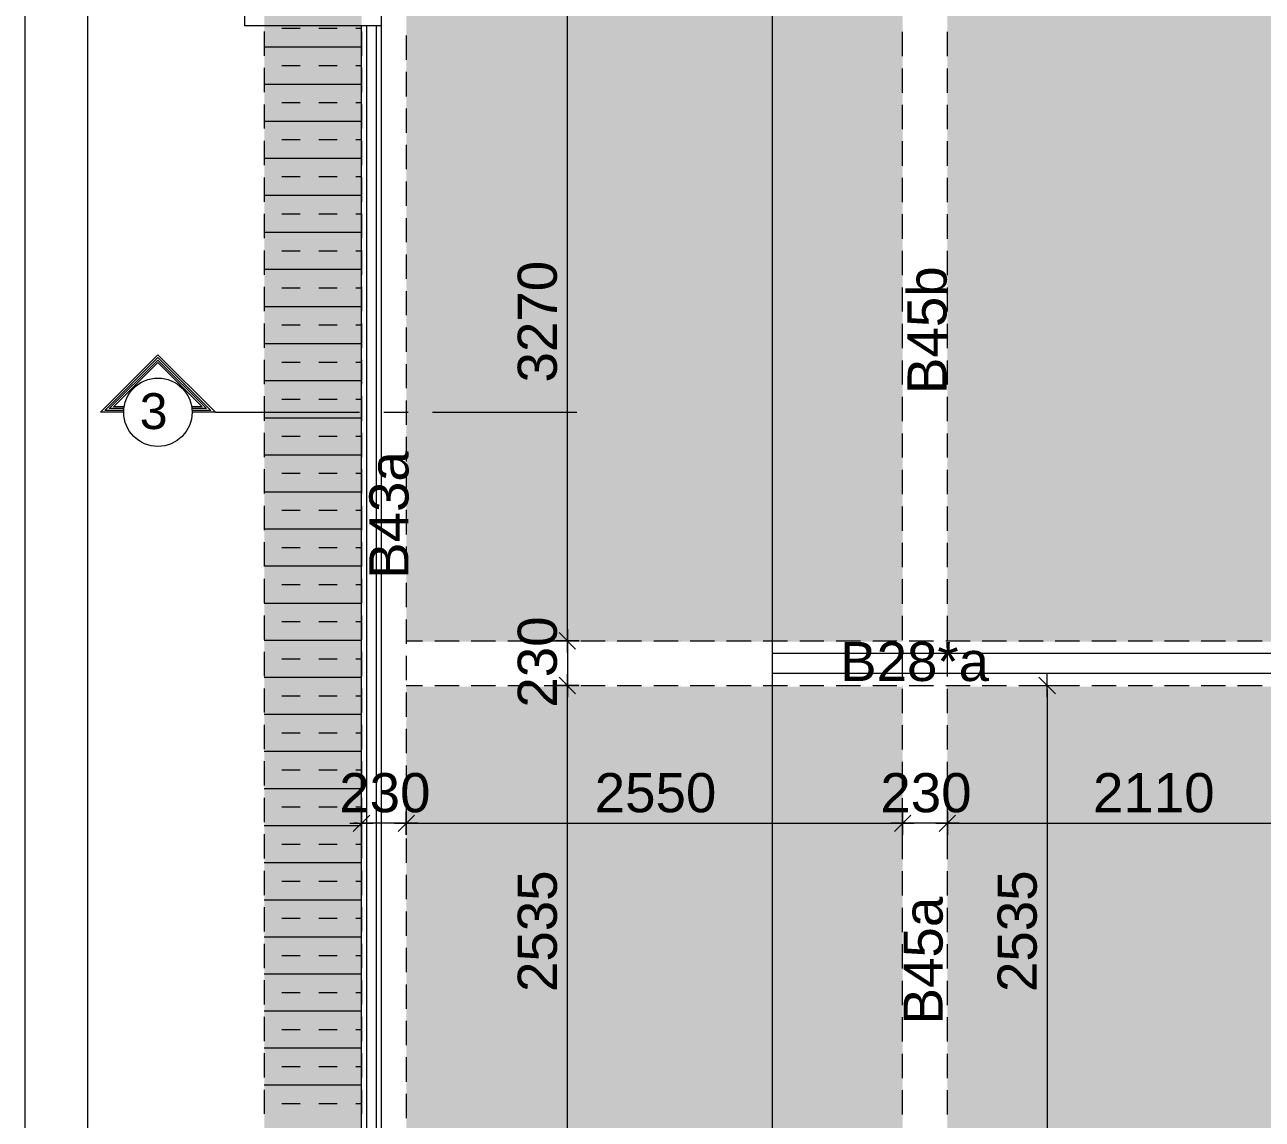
# Model space of a CAD drawing. Header units: millimetres. Extents: x -1303 to 98744, y -1303 to 90097.
# Drawn here: x 5964 to 12321, y 37999 to 43623 of the extents above; entities that cross this region are included whole.
import ezdxf

# ---------------------------------------------------------------- set-up
doc = ezdxf.new("R2010")
doc.units = ezdxf.units.MM
doc.layers.add('PDF_Geometry', color=7, linetype='Continuous')
doc.layers.add('PDF_Text', color=7, linetype='Continuous')
doc.layers.add('PDF_Solid Fills', color=192, linetype='Continuous', true_color=0xc2c0c0c0)
doc.styles.add('PDF ArialMT', font='arial.ttf')
doc.styles.get("Standard").update_dxf_attribs({"font": 'arial.ttf'})

msp = doc.modelspace()

# ---------------------------------------------------------------- hatches: boundary and pattern name
at = {"layer": 'PDF_Solid Fills', "true_color": 0x00007f}
h = msp.add_hatch(color=254, dxfattribs=at)
h.paths.add_polyline_path([(74624.31541, 16167.67383), (74624.31541, 15567.81796), (9799.46285, 14130.21454), (9804.28731, 14730.15409)], flags=0)
h.paths.add_polyline_path([(7404.275, 37242.73593), (8004.29925, 37242.73593), (8004.29925, 16872.72168), (7404.275, 16872.72168)], flags=0)
h.paths.add_polyline_path([(8004.29925, 16872.72168), (7983.4807, 16679.51365), (7983.31127, 16481.90264), (8004.55339, 16283.02302), (8047.46016, 16086.42856), (8111.52536, 15895.75776), (8195.3089, 15714.14292), (8297.03284, 15544.62953), (8413.99157, 15389.5038), (8546.60657, 15247.57974), (8696.06174, 15118.18072), (8860.41285, 15004.26957), (9037.28897, 14908.29987), (9223.47415, 14832.13321), (9415.6677, 14776.86981), (9610.40055, 14743.01796), (9804.28731, 14730.15409), (9799.46285, 14130.21454), (9584.16557, 14140.28601), (9363.53556, 14170.83718), (9140.28256, 14223.64598), (8917.70726, 14299.55851), (8699.36241, 14399.25246), (8488.88858, 14522.21955), (8289.92424, 14667.61267), (8106.02423, 14833.65595), (7940.23508, 15017.64068), (7795.09507, 15216.68973), (7672.21268, 15427.33299), (7572.77287, 15645.76255), (7497.02977, 15868.42256), (7444.47407, 16091.67659), (7414.09232, 16312.38925), (7404.275, 16527.68859), (7404.275, 16872.72168), (8004.29925, 16872.72168)], flags=0)
h.paths.add_polyline_path([(7194.30944, 37692.71099), (7194.30944, 80672.7138), (7694.3009, 80672.7138), (7694.3009, 37692.71099)], flags=0)

# ---------------------------------------------------------------- linework, layer by layer
at = {"layer": 'PDF_Geometry', "color": 222, "lineweight": 0, "true_color": 0xb8008a}
msp.add_lwpolyline([(6286.06422, 80652.65558), (6286.06422, 37712.43036), (6286.06422, 37731.89351)], dxfattribs=at)
at = {"layer": 'PDF_Geometry', "color": 9, "lineweight": 0, "true_color": 0xc0c0c0}
for points in [[(7094.27715, 80572.25744), (5963.62504, 80572.25744), (5963.62504, 19067.67657)], [(16609.18593, 75662.04487), (16609.18593, 80572.25744), (7794.16426, 80572.25744), (7794.16426, 37392.52789), (7794.16426, 36622.39829), (8004.04512, 36622.39829), (7981.19553, 36706.18492)], [(9804.11789, 52332.19829), (9804.11789, 37692.12007), (7794.16426, 37692.12007)], [(8004.04512, 36492.06949), (7693.4548, 36492.06949), (7693.4548, 37392.52789), (7693.4548, 37692.12007), (7693.4548, 43617.0369)], [(7718.84369, 43617.0369), (7718.84369, 37692.12007)], [(7768.77537, 43617.0369), (7768.77537, 37692.12007)]]:
    msp.add_lwpolyline(points, dxfattribs=at)
for points in [[(7094.27715, 44067.26816), (7794.16426, 44067.26816), (7794.16426, 43617.0369), (7094.27715, 43617.0369), (7094.27715, 43817.61076), (7144.20833, 43817.61076), (7144.20833, 43867.54141), (7094.27715, 43867.54141)], [(21334.05838, 40392.64814), (21334.05838, 41992.14808), (21234.195, 41992.14808), (21234.195, 40392.64814), (9804.11789, 40392.64814), (9804.11789, 40291.93971), (21234.195, 40291.93971), (21234.195, 37667.57417), (21334.05838, 37667.57417), (21334.05838, 39192.60169), (21619.2598, 39192.60169), (21619.2598, 39292.463), (21334.05838, 39292.463), (21334.05838, 40291.93971), (21619.2598, 40291.93971), (21619.2598, 40392.64814)]]:
    msp.add_lwpolyline(points, close=True, dxfattribs=at)
at = {"layer": 'PDF_Geometry', "color": 122, "lineweight": 0, "true_color": 0x00b88a}
for points in [[(8751.32513, 40497.59218), (8751.32513, 40477.27777), (8751.32513, 43707.59225), (8751.32513, 43687.28197)], [(8751.32513, 40456.96748), (8751.32513, 40227.62037)], [(11258.90137, 40184.46256), (11174.27175, 40269.93518)], [(11216.58656, 40167.53663), (11216.58656, 40287.70822)], [(8751.32513, 37712.43036), (8751.32513, 40207.31008), (8751.32513, 40186.9998)], [(11156.49869, 40227.62037), (11276.67338, 40227.62037)], [(11216.58656, 40207.31008), (11216.58656, 37712.43036), (11216.58656, 37731.89351)], [(7651.13999, 39477.80518), (7736.61571, 39562.43481)], [(7693.4548, 39580.20373), (7693.4548, 39460.03214)], [(7634.21407, 39520.11999), (7753.54164, 39520.11999)], [(7673.98957, 39520.11999), (7653.67929, 39520.11999)], [(7923.64697, 39520.11999), (7693.4548, 39520.11999)], [(7964.26961, 39520.11999), (7943.95829, 39520.11999), (10454.0728, 39520.11999), (10433.76252, 39520.11999)], [(10703.73019, 39520.11999), (10473.53803, 39520.11999)], [(10743.50674, 39520.11999), (10724.04152, 39520.11999), (12794.08196, 39520.11999), (12773.77168, 39520.11999)]]:
    msp.add_lwpolyline(points, dxfattribs=at)
at = {"layer": 'PDF_Geometry', "lineweight": 0}
for points in [[(7194.14001, 43588.26365), (7194.14001, 43463.86058)], [(7283.84721, 43604.34246), (7378.63301, 43604.34246)], [(7474.26387, 43604.34246), (7569.04967, 43604.34246)], [(7664.68053, 43604.34246), (7693.4548, 43604.34246)], [(7194.14001, 43508.71263), (7693.4548, 43508.71263)], [(7194.14001, 43401.23135), (7194.14001, 43275.98116)], [(7283.84721, 43413.9258), (7378.63301, 43413.9258)], [(7474.26387, 43413.9258), (7569.04967, 43413.9258)], [(7664.68053, 43413.9258), (7693.4548, 43413.9258)], [(7194.14001, 43318.29597), (7693.4548, 43318.29597)], [(7194.14001, 43213.35606), (7194.14001, 43088.94885)], [(7283.84721, 43223.50914), (7378.63301, 43223.50914)], [(7474.26387, 43223.50914), (7569.04967, 43223.50914)], [(7664.68053, 43223.50914), (7693.4548, 43223.50914)], [(7194.14001, 43127.87931), (7693.4548, 43127.87931)], [(7194.14001, 43026.32376), (7194.14001, 42901.07356)], [(7283.84721, 43033.09248), (7378.63301, 43033.09248)], [(7474.26387, 43033.09248), (7569.04967, 43033.09248)], [(7664.68053, 43033.09248), (7693.4548, 43033.09248)], [(7194.14001, 42937.46265), (7693.4548, 42937.46265)], [(7194.14001, 42838.44434), (7194.14001, 42713.19414)], [(7283.84721, 42842.67582), (7378.63301, 42842.67582)], [(7474.26387, 42842.67582), (7569.04967, 42842.67582)], [(7664.68053, 42842.67582), (7693.4548, 42842.67582)], [(7194.14001, 42747.04599), (7693.4548, 42747.04599)], [(7194.14001, 42651.41616), (7194.14001, 42526.16184)], [(7283.84721, 42651.41616), (7378.63301, 42651.41616)], [(7474.26387, 42651.41616), (7569.04967, 42651.41616)], [(7664.68053, 42651.41616), (7693.4548, 42651.41616)], [(7194.14001, 42556.62933), (7693.4548, 42556.62933)], [(7194.14001, 42463.53674), (7194.14001, 42338.28655)], [(7283.84721, 42460.99951), (7378.63301, 42460.99951)], [(7474.26387, 42460.99951), (7569.04967, 42460.99951)], [(7664.68053, 42460.99951), (7693.4548, 42460.99951)], [(7194.14001, 42366.21267), (7693.4548, 42366.21267)], [(7194.14001, 42275.65732), (7194.14001, 42151.25425)], [(7283.84721, 42270.58285), (7378.63301, 42270.58285)], [(7474.26387, 42270.58285), (7569.04967, 42270.58285)], [(7664.68053, 42270.58285), (7693.4548, 42270.58285)], [(7194.14001, 42175.79601), (7693.4548, 42175.79601)], [(7194.14001, 42088.62915), (7194.14001, 41963.37482)], [(7283.84721, 42080.16619), (7378.63301, 42080.16619)], [(7474.26387, 42080.16619), (7569.04967, 42080.16619)], [(7664.68053, 42080.16619), (7693.4548, 42080.16619)], [(7194.14001, 41985.37936), (7693.4548, 41985.37936)], [(7194.14001, 41900.74973), (7194.14001, 41776.34253)], [(7283.84721, 41889.74953), (7378.63301, 41889.74953)], [(7474.26387, 41889.74953), (7569.04967, 41889.74953)], [(7664.68053, 41889.74953), (7693.4548, 41889.74953)], [(7194.14001, 41794.11557), (7693.4548, 41794.11557)], [(7194.14001, 41713.71743), (7194.14001, 41588.46724)], [(7283.84721, 41699.33287), (7378.63301, 41699.33287)], [(7474.26387, 41699.33287), (7569.04967, 41699.33287)], [(7664.68053, 41699.33287), (7693.4548, 41699.33287)], [(7194.14001, 41603.69891), (7693.4548, 41603.69891)], [(7194.14001, 41525.84214), (7194.14001, 41401.43493)], [(7283.84721, 41508.91621), (7378.63301, 41508.91621)], [(7474.26387, 41508.91621), (7569.04967, 41508.91621)], [(7664.68053, 41508.91621), (7693.4548, 41508.91621)], [(7194.14001, 41413.28225), (7693.4548, 41413.28225)], [(7194.14001, 41338.80984), (7194.14001, 41213.55551)], [(7283.84721, 41318.49955), (7378.63301, 41318.49955)], [(7474.26387, 41318.49955), (7569.04967, 41318.49955)], [(7664.68053, 41318.49955), (7693.4548, 41318.49955)], [(7194.14001, 41222.86559), (7693.4548, 41222.86559)], [(7194.14001, 41150.93041), (7194.14001, 41025.68022)], [(7283.84721, 41128.08289), (7378.63301, 41128.08289)], [(7474.26387, 41128.08289), (7569.04967, 41128.08289)], [(7664.68053, 41128.08289), (7693.4548, 41128.08289)], [(7194.14001, 41032.44893), (7693.4548, 41032.44893)], [(7194.14001, 40963.89812), (7194.14001, 40838.64792)], [(7283.84721, 40937.66623), (7378.63301, 40937.66623)], [(7474.26387, 40937.66623), (7569.04967, 40937.66623)], [(7664.68053, 40937.66623), (7693.4548, 40937.66623)], [(7194.14001, 40842.03228), (7693.4548, 40842.03228)], [(7194.14001, 40776.02283), (7194.14001, 40650.7685)], [(7283.84721, 40746.40246), (7378.63301, 40746.40246)], [(7474.26387, 40746.40246), (7569.04967, 40746.40246)], [(7664.68053, 40746.40246), (7693.4548, 40746.40246)], [(7194.14001, 40651.61562), (7693.4548, 40651.61562)], [(7194.14001, 40588.1434), (7194.14001, 40463.74033)], [(7283.84721, 40555.9858), (7378.63301, 40555.9858)], [(7474.26387, 40555.9858), (7569.04967, 40555.9858)], [(7664.68053, 40555.9858), (7693.4548, 40555.9858)], [(7194.14001, 40461.19896), (7693.4548, 40461.19896)], [(8751.32513, 40456.96748), (8751.32513, 40456.96748)], [(8751.32513, 40456.96748), (8751.32513, 40456.96748)], [(8830.87718, 40456.96748), (8830.87718, 40456.96748)], [(8830.87718, 40456.96748), (8830.87718, 40456.96748)], [(8893.50332, 40456.96748), (8893.50332, 40456.96748)], [(8893.50332, 40456.96748), (8893.50332, 40456.96748)], [(8956.12841, 40456.96748), (8956.12841, 40456.96748)], [(8956.12841, 40456.96748), (8956.12841, 40456.96748)], [(9018.75455, 40456.96748), (9018.75455, 40456.96748)], [(9018.75455, 40456.96748), (9018.75455, 40456.96748)], [(9081.38067, 40456.96748), (9081.38067, 40456.96748)], [(9081.38067, 40456.96748), (9081.38067, 40456.96748)], [(9144.0068, 40456.96748), (9144.0068, 40456.96748)], [(9144.0068, 40456.96748), (9144.0068, 40456.96748)], [(9206.63294, 40456.96748), (9206.63294, 40456.96748)], [(9206.63294, 40456.96748), (9206.63294, 40456.96748)], [(9268.41194, 40456.96748), (9268.41194, 40456.96748)], [(9268.41194, 40456.96748), (9268.41194, 40456.96748)], [(9331.03807, 40456.96748), (9331.03807, 40456.96748)], [(9331.03807, 40456.96748), (9331.03807, 40456.96748)], [(9393.6642, 40456.96748), (9393.6642, 40456.96748)], [(9393.6642, 40456.96748), (9393.6642, 40456.96748)], [(9456.29033, 40456.96748), (9456.29033, 40456.96748)], [(9456.29033, 40456.96748), (9456.29033, 40456.96748)], [(9518.91543, 40456.96748), (9518.91543, 40456.96748)], [(9518.91543, 40456.96748), (9518.91543, 40456.96748)], [(9581.54156, 40456.96748), (9581.54156, 40456.96748)], [(9581.54156, 40456.96748), (9581.54156, 40456.96748)], [(9643.3216, 40456.96748), (9643.3216, 40456.96748)], [(9643.3216, 40456.96748), (9643.3216, 40456.96748)], [(9705.94773, 40456.96748), (9705.94773, 40456.96748)], [(9705.94773, 40456.96748), (9705.94773, 40456.96748)], [(9768.57282, 40456.96748), (9768.57282, 40456.96748)], [(9768.57282, 40456.96748), (9768.57282, 40456.96748)], [(9831.19896, 40456.96748), (9831.19896, 40456.96748)], [(9831.19896, 40456.96748), (9831.19896, 40456.96748)], [(9893.82509, 40456.96748), (9893.82509, 40456.96748)], [(9893.82509, 40456.96748), (9893.82509, 40456.96748)], [(9956.45121, 40456.96748), (9956.45121, 40456.96748)], [(9956.45121, 40456.96748), (9956.45121, 40456.96748)], [(10019.07735, 40456.96748), (10019.07735, 40456.96748)], [(10019.07735, 40456.96748), (10019.07735, 40456.96748)], [(10080.85636, 40456.96748), (10080.85636, 40456.96748)], [(10080.85636, 40456.96748), (10080.85636, 40456.96748)], [(10143.48248, 40456.96748), (10143.48248, 40456.96748)], [(10143.48248, 40456.96748), (10143.48248, 40456.96748)], [(10206.10861, 40456.96748), (10206.10861, 40456.96748)], [(10206.10861, 40456.96748), (10206.10861, 40456.96748)], [(10268.73474, 40456.96748), (10268.73474, 40456.96748)], [(10268.73474, 40456.96748), (10268.73474, 40456.96748)], [(10331.35984, 40456.96748), (10331.35984, 40456.96748)], [(10331.35984, 40456.96748), (10331.35984, 40456.96748)], [(10393.98597, 40456.96748), (10393.98597, 40456.96748)], [(10393.98597, 40456.96748), (10393.98597, 40456.96748)], [(10473.53803, 40456.96748), (10473.53803, 40456.96748)], [(10473.53803, 40456.96748), (10473.53803, 40456.96748)], [(7194.14001, 40401.1111), (7194.14001, 40275.86091)], [(7283.84721, 40365.56914), (7378.63301, 40365.56914)], [(7474.26387, 40365.56914), (7569.04967, 40365.56914)], [(7664.68053, 40365.56914), (7693.4548, 40365.56914)], [(7194.14001, 40270.7823), (7693.4548, 40270.7823)], [(7194.14001, 40213.23581), (7194.14001, 40088.8286)], [(7693.4548, 40222.54589), (7693.4548, 40222.54589)], [(7923.64697, 40222.54589), (7923.64697, 40222.54589)], [(7923.64697, 40222.54589), (7923.64697, 40222.54589)], [(8751.32513, 40227.62037), (8751.32513, 40227.62037)], [(8751.32513, 40227.62037), (8751.32513, 40227.62037)], [(8830.87718, 40227.62037), (8830.87718, 40227.62037)], [(8830.87718, 40227.62037), (8830.87718, 40227.62037)], [(8893.50332, 40227.62037), (8893.50332, 40227.62037)], [(8893.50332, 40227.62037), (8893.50332, 40227.62037)], [(8956.12841, 40227.62037), (8956.12841, 40227.62037)], [(8956.12841, 40227.62037), (8956.12841, 40227.62037)], [(9018.75455, 40227.62037), (9018.75455, 40227.62037)], [(9018.75455, 40227.62037), (9018.75455, 40227.62037)], [(9081.38067, 40227.62037), (9081.38067, 40227.62037)], [(9081.38067, 40227.62037), (9081.38067, 40227.62037)], [(9144.0068, 40227.62037), (9144.0068, 40227.62037)], [(9144.0068, 40227.62037), (9144.0068, 40227.62037)], [(9206.63294, 40227.62037), (9206.63294, 40227.62037)], [(9206.63294, 40227.62037), (9206.63294, 40227.62037)], [(9268.41194, 40227.62037), (9268.41194, 40227.62037)], [(9268.41194, 40227.62037), (9268.41194, 40227.62037)], [(9331.03807, 40227.62037), (9331.03807, 40227.62037)], [(9331.03807, 40227.62037), (9331.03807, 40227.62037)], [(9393.6642, 40227.62037), (9393.6642, 40227.62037)], [(9393.6642, 40227.62037), (9393.6642, 40227.62037)], [(9456.29033, 40227.62037), (9456.29033, 40227.62037)], [(9456.29033, 40227.62037), (9456.29033, 40227.62037)], [(9518.91543, 40227.62037), (9518.91543, 40227.62037)], [(9518.91543, 40227.62037), (9518.91543, 40227.62037)], [(9581.54156, 40227.62037), (9581.54156, 40227.62037)], [(9581.54156, 40227.62037), (9581.54156, 40227.62037)], [(9643.3216, 40227.62037), (9643.3216, 40227.62037)], [(9643.3216, 40227.62037), (9643.3216, 40227.62037)], [(9705.94773, 40227.62037), (9705.94773, 40227.62037)], [(9705.94773, 40227.62037), (9705.94773, 40227.62037)], [(9768.57282, 40227.62037), (9768.57282, 40227.62037)], [(9768.57282, 40227.62037), (9768.57282, 40227.62037)], [(9831.19896, 40227.62037), (9831.19896, 40227.62037)], [(9831.19896, 40227.62037), (9831.19896, 40227.62037)], [(9893.82509, 40227.62037), (9893.82509, 40227.62037)], [(9893.82509, 40227.62037), (9893.82509, 40227.62037)], [(9956.45121, 40227.62037), (9956.45121, 40227.62037)], [(9956.45121, 40227.62037), (9956.45121, 40227.62037)], [(10019.07735, 40227.62037), (10019.07735, 40227.62037)], [(10019.07735, 40227.62037), (10019.07735, 40227.62037)], [(10080.85636, 40227.62037), (10080.85636, 40227.62037)], [(10080.85636, 40227.62037), (10080.85636, 40227.62037)], [(10143.48248, 40227.62037), (10143.48248, 40227.62037)], [(10143.48248, 40227.62037), (10143.48248, 40227.62037)], [(10206.10861, 40227.62037), (10206.10861, 40227.62037)], [(10206.10861, 40227.62037), (10206.10861, 40227.62037)], [(10268.73474, 40227.62037), (10268.73474, 40227.62037)], [(10268.73474, 40227.62037), (10268.73474, 40227.62037)], [(10331.35984, 40227.62037), (10331.35984, 40227.62037)], [(10331.35984, 40227.62037), (10331.35984, 40227.62037)], [(10393.98597, 40227.62037), (10393.98597, 40227.62037)], [(10393.98597, 40227.62037), (10393.98597, 40227.62037)], [(10473.53803, 40227.62037), (10473.53803, 40227.62037)], [(10473.53803, 40227.62037), (10473.53803, 40227.62037)], [(10473.53803, 40222.54589), (10473.53803, 40222.54589)], [(10473.53803, 40222.54589), (10473.53803, 40222.54589)], [(10703.73019, 40227.62037), (10703.73019, 40227.62037)], [(10703.73019, 40222.54589), (10703.73019, 40222.54589)], [(10703.73019, 40222.54589), (10703.73019, 40222.54589)], [(10772.28102, 40227.62037), (10772.28102, 40227.62037)], [(10834.90611, 40227.62037), (10834.90611, 40227.62037)], [(10897.53225, 40227.62037), (10897.53225, 40227.62037)], [(10960.15838, 40227.62037), (10960.15838, 40227.62037)], [(11022.7845, 40227.62037), (11022.7845, 40227.62037)], [(11085.41064, 40227.62037), (11085.41064, 40227.62037)], [(11148.03573, 40227.62037), (11148.03573, 40227.62037)], [(11216.58656, 40227.62037), (11216.58656, 40227.62037)], [(7283.84721, 40175.15248), (7378.63301, 40175.15248)], [(7474.26387, 40175.15248), (7569.04967, 40175.15248)], [(7664.68053, 40175.15248), (7693.4548, 40175.15248)], [(7693.4548, 40152.30082), (7693.4548, 40152.30082)], [(7923.64697, 40152.30082), (7923.64697, 40152.30082)], [(7923.64697, 40152.30082), (7923.64697, 40152.30082)], [(10473.53803, 40152.30082), (10473.53803, 40152.30082)], [(10473.53803, 40152.30082), (10473.53803, 40152.30082)], [(10703.73019, 40152.30082), (10703.73019, 40152.30082)], [(10703.73019, 40152.30082), (10703.73019, 40152.30082)], [(7194.14001, 40080.36564), (7693.4548, 40080.36564)], [(7693.4548, 40089.67573), (7693.4548, 40089.67573)], [(7923.64697, 40089.67573), (7923.64697, 40089.67573)], [(7923.64697, 40089.67573), (7923.64697, 40089.67573)], [(10473.53803, 40089.67573), (10473.53803, 40089.67573)], [(10473.53803, 40089.67573), (10473.53803, 40089.67573)], [(10703.73019, 40089.67573), (10703.73019, 40089.67573)], [(10703.73019, 40089.67573), (10703.73019, 40089.67573)], [(7194.14001, 40026.20351), (7194.14001, 39900.95331)], [(7693.4548, 40027.05063), (7693.4548, 40027.05063)], [(7923.64697, 40027.05063), (7923.64697, 40027.05063)], [(7923.64697, 40027.05063), (7923.64697, 40027.05063)], [(10473.53803, 40027.05063), (10473.53803, 40027.05063)], [(10473.53803, 40027.05063), (10473.53803, 40027.05063)], [(10703.73019, 40027.05063), (10703.73019, 40027.05063)], [(10703.73019, 40027.05063), (10703.73019, 40027.05063)], [(7283.84721, 39984.73582), (7378.63301, 39984.73582)], [(7474.26387, 39984.73582), (7569.04967, 39984.73582)], [(7664.68053, 39984.73582), (7693.4548, 39984.73582)], [(7693.4548, 39965.26853), (7693.4548, 39965.26853)], [(7923.64697, 39965.26853), (7923.64697, 39965.26853)], [(7923.64697, 39965.26853), (7923.64697, 39965.26853)], [(10473.53803, 39965.26853), (10473.53803, 39965.26853)], [(10473.53803, 39965.26853), (10473.53803, 39965.26853)], [(10703.73019, 39965.26853), (10703.73019, 39965.26853)], [(10703.73019, 39965.26853), (10703.73019, 39965.26853)], [(7194.14001, 39889.94898), (7693.4548, 39889.94898)], [(7693.4548, 39902.64342), (7693.4548, 39902.64342)], [(7923.64697, 39902.64342), (7923.64697, 39902.64342)], [(7923.64697, 39902.64342), (7923.64697, 39902.64342)], [(10473.53803, 39902.64342), (10473.53803, 39902.64342)], [(10473.53803, 39902.64342), (10473.53803, 39902.64342)], [(10703.73019, 39902.64342), (10703.73019, 39902.64342)], [(10703.73019, 39902.64342), (10703.73019, 39902.64342)], [(7194.14001, 39838.32409), (7194.14001, 39713.92102)], [(7693.4548, 39840.01833), (7693.4548, 39840.01833)], [(7923.64697, 39840.01833), (7923.64697, 39840.01833)], [(7923.64697, 39840.01833), (7923.64697, 39840.01833)], [(10473.53803, 39840.01833), (10473.53803, 39840.01833)], [(10473.53803, 39840.01833), (10473.53803, 39840.01833)], [(10703.73019, 39840.01833), (10703.73019, 39840.01833)], [(10703.73019, 39840.01833), (10703.73019, 39840.01833)], [(7283.84721, 39794.31916), (7378.63301, 39794.31916)], [(7474.26387, 39794.31916), (7569.04967, 39794.31916)], [(7664.68053, 39794.31916), (7693.4548, 39794.31916)], [(7693.4548, 39777.39324), (7693.4548, 39777.39324)], [(7923.64697, 39777.39324), (7923.64697, 39777.39324)], [(7923.64697, 39777.39324), (7923.64697, 39777.39324)], [(10473.53803, 39777.39324), (10473.53803, 39777.39324)], [(10473.53803, 39777.39324), (10473.53803, 39777.39324)], [(10703.73019, 39777.39324), (10703.73019, 39777.39324)], [(10703.73019, 39777.39324), (10703.73019, 39777.39324)], [(7194.14001, 39698.6852), (7693.4548, 39698.6852)], [(7693.4548, 39714.76813), (7693.4548, 39714.76813)], [(7923.64697, 39714.76813), (7923.64697, 39714.76813)], [(7923.64697, 39714.76813), (7923.64697, 39714.76813)], [(10473.53803, 39714.76813), (10473.53803, 39714.76813)], [(10473.53803, 39714.76813), (10473.53803, 39714.76813)], [(10703.73019, 39714.76813), (10703.73019, 39714.76813)], [(10703.73019, 39714.76813), (10703.73019, 39714.76813)], [(7194.14001, 39651.29591), (7194.14001, 39526.04159)], [(7693.4548, 39652.13891), (7693.4548, 39652.13891)], [(7923.64697, 39652.13891), (7923.64697, 39652.13891)], [(7923.64697, 39652.13891), (7923.64697, 39652.13891)], [(10473.53803, 39652.13891), (10473.53803, 39652.13891)], [(10473.53803, 39652.13891), (10473.53803, 39652.13891)], [(10703.73019, 39652.13891), (10703.73019, 39652.13891)], [(10703.73019, 39652.13891), (10703.73019, 39652.13891)], [(7283.84721, 39603.9025), (7378.63301, 39603.9025)], [(7474.26387, 39603.9025), (7569.04967, 39603.9025)], [(7664.68053, 39603.9025), (7693.4548, 39603.9025)], [(7693.4548, 39590.36093), (7693.4548, 39590.36093)], [(7923.64697, 39590.36093), (7923.64697, 39590.36093)], [(7923.64697, 39590.36093), (7923.64697, 39590.36093)], [(10473.53803, 39590.36093), (10473.53803, 39590.36093)], [(10473.53803, 39590.36093), (10473.53803, 39590.36093)], [(10703.73019, 39590.36093), (10703.73019, 39590.36093)], [(10703.73019, 39590.36093), (10703.73019, 39590.36093)], [(7194.14001, 39508.26855), (7693.4548, 39508.26855)], [(7693.4548, 39520.11999), (7693.4548, 39520.11999)], [(7923.64697, 39520.11999), (7923.64697, 39520.11999)], [(7923.64697, 39520.11999), (7923.64697, 39520.11999)], [(10473.53803, 39520.11999), (10473.53803, 39520.11999)], [(10473.53803, 39520.11999), (10473.53803, 39520.11999)], [(10703.73019, 39520.11999), (10703.73019, 39520.11999)], [(10703.73019, 39520.11999), (10703.73019, 39520.11999)], [(7194.14001, 39463.41649), (7194.14001, 39338.1663)], [(7283.84721, 39413.48584), (7378.63301, 39413.48584)], [(7474.26387, 39413.48584), (7569.04967, 39413.48584)], [(7664.68053, 39413.48584), (7693.4548, 39413.48584)], [(7194.14001, 39317.85189), (7693.4548, 39317.85189)], [(7194.14001, 39276.38419), (7194.14001, 39151.134)], [(7283.84721, 39223.06918), (7378.63301, 39223.06918)], [(7474.26387, 39223.06918), (7569.04967, 39223.06918)], [(7664.68053, 39223.06918), (7693.4548, 39223.06918)], [(7194.14001, 39127.43523), (7693.4548, 39127.43523)], [(7194.14001, 39088.5089), (7194.14001, 38963.25457)], [(7283.84721, 39032.65253), (7378.63301, 39032.65253)], [(7474.26387, 39032.65253), (7569.04967, 39032.65253)], [(7664.68053, 39032.65253), (7693.4548, 39032.65253)], [(7194.14001, 38937.01857), (7693.4548, 38937.01857)], [(7194.14001, 38900.62948), (7194.14001, 38776.22228)], [(7283.84721, 38841.38874), (7378.63301, 38841.38874)], [(7474.26387, 38841.38874), (7569.04967, 38841.38874)], [(7664.68053, 38841.38874), (7693.4548, 38841.38874)], [(7194.14001, 38746.60191), (7693.4548, 38746.60191)], [(7194.14001, 38713.59718), (7194.14001, 38588.34699)], [(7283.84721, 38650.97208), (7378.63301, 38650.97208)], [(7474.26387, 38650.97208), (7569.04967, 38650.97208)], [(7664.68053, 38650.97208), (7693.4548, 38650.97208)], [(7194.14001, 38556.18525), (7693.4548, 38556.18525)], [(7194.14001, 38525.72189), (7194.14001, 38401.31468)], [(7283.84721, 38460.55542), (7378.63301, 38460.55542)], [(7474.26387, 38460.55542), (7569.04967, 38460.55542)], [(7664.68053, 38460.55542), (7693.4548, 38460.55542)], [(7194.14001, 38365.76859), (7693.4548, 38365.76859)], [(7194.14001, 38338.68959), (7194.14001, 38213.43526)], [(7283.84721, 38270.13876), (7378.63301, 38270.13876)], [(7474.26387, 38270.13876), (7569.04967, 38270.13876)], [(7664.68053, 38270.13876), (7693.4548, 38270.13876)], [(7194.14001, 38175.35193), (7693.4548, 38175.35193)], [(7194.14001, 38150.81016), (7194.14001, 38026.40709)], [(7283.84721, 38079.7221), (7378.63301, 38079.7221)], [(7474.26387, 38079.7221), (7569.04967, 38079.7221)], [(7664.68053, 38079.7221), (7693.4548, 38079.7221)]]:
    msp.add_lwpolyline(points, dxfattribs=at)
at = {"layer": 'PDF_Geometry', "color": 157, "lineweight": 0, "true_color": 0x3f5f7f}
for points in [[(7693.4548, 43588.26365), (7693.4548, 43463.86058)], [(7923.64697, 43567.10624), (7923.64697, 43442.70317)], [(10473.53803, 43461.31921), (10473.53803, 43585.72642)], [(10703.73019, 43461.31921), (10703.73019, 43585.72642)], [(7693.4548, 43401.23135), (7693.4548, 43275.98116)], [(7923.64697, 43380.07395), (7923.64697, 43254.82375)], [(10473.53803, 43273.44392), (10473.53803, 43398.69411)], [(10703.73019, 43273.44392), (10703.73019, 43398.69411)], [(7693.4548, 43213.35606), (7693.4548, 43088.94885)], [(7923.64697, 43192.19866), (7923.64697, 43066.94433)], [(10473.53803, 43086.41162), (10473.53803, 43210.81469)], [(10703.73019, 43086.41162), (10703.73019, 43210.81469)], [(7693.4548, 43026.32376), (7693.4548, 42901.07356)], [(7923.64697, 43005.16635), (7923.64697, 42879.91616)], [(10473.53803, 42898.53219), (10473.53803, 43023.78652)], [(10703.73019, 42898.53219), (10703.73019, 43023.78652)], [(7693.4548, 42838.44434), (7693.4548, 42713.19414)], [(7923.64697, 42817.28693), (7923.64697, 42692.03673)], [(10473.53803, 42710.6569), (10473.53803, 42835.9071)], [(10703.73019, 42710.6569), (10703.73019, 42835.9071)], [(7693.4548, 42651.41616), (7693.4548, 42526.16184)], [(7923.64697, 42629.41164), (7923.64697, 42505.00443)], [(10473.53803, 42523.62461), (10473.53803, 42648.8748)], [(10703.73019, 42523.62461), (10703.73019, 42648.8748)], [(7693.4548, 42463.53674), (7693.4548, 42338.28655)], [(7923.64697, 42442.37934), (7923.64697, 42317.12914)], [(10473.53803, 42335.74518), (10473.53803, 42460.99951)], [(10703.73019, 42335.74518), (10703.73019, 42460.99951)], [(7693.4548, 42275.65732), (7693.4548, 42151.25425)], [(7923.64697, 42254.49992), (7923.64697, 42130.09685)], [(10473.53803, 42148.71288), (10473.53803, 42273.12008)], [(10703.73019, 42148.71288), (10703.73019, 42273.12008)], [(7693.4548, 42088.62915), (7693.4548, 41963.37482)], [(7923.64697, 42067.47174), (7923.64697, 41942.21742)], [(10473.53803, 41960.83759), (10473.53803, 42086.08778)], [(10703.73019, 41960.83759), (10703.73019, 42086.08778)], [(7693.4548, 41900.74973), (7693.4548, 41776.34253)], [(10473.53803, 41773.80529), (10473.53803, 41898.21249)], [(10703.73019, 41773.80529), (10703.73019, 41898.21249)], [(7923.64697, 41879.59232), (7923.64697, 41755.18512)], [(7693.4548, 41713.71743), (7693.4548, 41588.46724)], [(10473.53803, 41585.92587), (10473.53803, 41711.1802)], [(10703.73019, 41585.92587), (10703.73019, 41711.1802)], [(7923.64697, 41692.56002), (7923.64697, 41567.30983)], [(7693.4548, 41525.84214), (7693.4548, 41401.43493)], [(10473.53803, 41398.8977), (10473.53803, 41523.30077)], [(10703.73019, 41398.8977), (10703.73019, 41523.30077)], [(7923.64697, 41504.68473), (7923.64697, 41379.4304)], [(7693.4548, 41338.80984), (7693.4548, 41213.55551)], [(10473.53803, 41211.01828), (10473.53803, 41336.26847)], [(10703.73019, 41211.01828), (10703.73019, 41336.26847)], [(7923.64697, 41317.65243), (7923.64697, 41192.39811)], [(7693.4548, 41150.93041), (7693.4548, 41025.68022)], [(10473.53803, 41023.13886), (10473.53803, 41148.39318)], [(10703.73019, 41023.13886), (10703.73019, 41148.39318)], [(7923.64697, 41129.77301), (7923.64697, 41004.52282)], [(7693.4548, 40963.89812), (7693.4548, 40838.64792)], [(10473.53803, 40836.11068), (10473.53803, 40961.36088)], [(10703.73019, 40836.11068), (10703.73019, 40961.36088)], [(7923.64697, 40941.89771), (7923.64697, 40817.49051)], [(7693.4548, 40776.02283), (7693.4548, 40650.7685)], [(7923.64697, 40754.86542), (7923.64697, 40629.61109)], [(10473.53803, 40648.23126), (10473.53803, 40773.48146)], [(10703.73019, 40648.23126), (10703.73019, 40773.48146)], [(7693.4548, 40588.1434), (7693.4548, 40463.74033)], [(7923.64697, 40566.98599), (7923.64697, 40442.58292)], [(10473.53803, 40461.19896), (10473.53803, 40586.45328)], [(10703.73019, 40461.19896), (10703.73019, 40586.45328)], [(7923.64697, 40456.96748), (8007.43051, 40456.96748)], [(8070.05664, 40456.96748), (8195.3089, 40456.96748)], [(8257.934, 40456.96748), (8382.34016, 40456.96748)], [(8444.9663, 40456.96748), (8570.21753, 40456.96748)], [(8632.84365, 40456.96748), (8757.24879, 40456.96748)], [(8819.87493, 40456.96748), (8945.12718, 40456.96748)], [(9007.75331, 40456.96748), (9133.00454, 40456.96748)], [(9194.78458, 40456.96748), (9320.03581, 40456.96748)], [(9382.66194, 40456.96748), (9507.91419, 40456.96748)], [(9569.6932, 40456.96748), (9694.94546, 40456.96748)], [(9757.57159, 40456.96748), (9882.82282, 40456.96748)], [(9945.44895, 40456.96748), (10069.85512, 40456.96748)], [(10132.48022, 40456.96748), (10257.73248, 40456.96748)], [(10320.35861, 40456.96748), (10444.76375, 40456.96748)], [(10507.38988, 40456.96748), (10632.64214, 40456.96748)], [(10695.26723, 40456.96748), (10820.51949, 40456.96748)], [(10882.29953, 40456.96748), (11007.55076, 40456.96748)], [(11070.17689, 40456.96748), (11195.42915, 40456.96748)], [(11257.20816, 40456.96748), (11382.46041, 40456.96748)], [(11445.08655, 40456.96748), (11570.33778, 40456.96748)], [(11632.96391, 40456.96748), (11757.36904, 40456.96748)], [(11819.99518, 40456.96748), (11945.24743, 40456.96748)], [(12007.87356, 40456.96748), (12132.2787, 40456.96748)], [(12194.90483, 40456.96748), (12320.15606, 40456.96748)], [(7693.4548, 40401.1111), (7693.4548, 40275.86091)], [(7923.64697, 40379.9537), (7923.64697, 40254.7035)], [(10473.53803, 40273.32367), (10473.53803, 40398.57386)], [(10703.73019, 40273.32367), (10703.73019, 40398.57386)], [(7693.4548, 40213.23581), (7693.4548, 40088.8286)], [(7923.64697, 40227.62037), (8007.43051, 40227.62037)], [(7923.64697, 40192.07841), (7923.64697, 40067.6712)], [(8070.05664, 40227.62037), (8195.3089, 40227.62037)], [(8257.934, 40227.62037), (8382.34016, 40227.62037)], [(8444.9663, 40227.62037), (8570.21753, 40227.62037)], [(8632.84365, 40227.62037), (8757.24879, 40227.62037)], [(8819.87493, 40227.62037), (8945.12718, 40227.62037)], [(9007.75331, 40227.62037), (9133.00454, 40227.62037)], [(9194.78458, 40227.62037), (9320.03581, 40227.62037)], [(9382.66194, 40227.62037), (9507.91419, 40227.62037)], [(9569.6932, 40227.62037), (9694.94546, 40227.62037)], [(9757.57159, 40227.62037), (9882.82282, 40227.62037)], [(9945.44895, 40227.62037), (10069.85512, 40227.62037)], [(10132.48022, 40227.62037), (10257.73248, 40227.62037)], [(10320.35861, 40227.62037), (10444.76375, 40227.62037)], [(10473.53803, 40086.29137), (10473.53803, 40210.69444)], [(10507.38988, 40227.62037), (10632.64214, 40227.62037)], [(10695.26723, 40227.62037), (10820.51949, 40227.62037)], [(10703.73019, 40086.29137), (10703.73019, 40210.69444)], [(10882.29953, 40227.62037), (11007.55076, 40227.62037)], [(11070.17689, 40227.62037), (11195.42915, 40227.62037)], [(11257.20816, 40227.62037), (11382.46041, 40227.62037)], [(11445.08655, 40227.62037), (11570.33778, 40227.62037)], [(11632.96391, 40227.62037), (11757.36904, 40227.62037)], [(11819.99518, 40227.62037), (11945.24743, 40227.62037)], [(12007.87356, 40227.62037), (12132.2787, 40227.62037)], [(12194.90483, 40227.62037), (12320.15606, 40227.62037)], [(7693.4548, 40026.20351), (7693.4548, 39900.95331)], [(7923.64697, 40005.0461), (7923.64697, 39879.79591)], [(10473.53803, 39898.41194), (10473.53803, 40023.66627)], [(10703.73019, 39898.41194), (10703.73019, 40023.66627)], [(7693.4548, 39838.32409), (7693.4548, 39713.92102)], [(7923.64697, 39817.16668), (7923.64697, 39691.91648)], [(10473.53803, 39711.37965), (10473.53803, 39835.78685)], [(10703.73019, 39711.37965), (10703.73019, 39835.78685)], [(7693.4548, 39651.29591), (7693.4548, 39526.04159)], [(7923.64697, 39630.13851), (7923.64697, 39504.88418)], [(10473.53803, 39523.50436), (10473.53803, 39648.75455)], [(10703.73019, 39523.50436), (10703.73019, 39648.75455)], [(7693.4548, 39463.41649), (7693.4548, 39338.1663)], [(7923.64697, 39442.25909), (7923.64697, 39317.00889)], [(10473.53803, 39335.62493), (10473.53803, 39460.87926)], [(10703.73019, 39335.62493), (10703.73019, 39460.87926)], [(7693.4548, 39276.38419), (7693.4548, 39151.134)], [(7923.64697, 39254.37967), (7923.64697, 39129.9766)], [(10473.53803, 39148.59263), (10473.53803, 39273.84696)], [(10703.73019, 39148.59263), (10703.73019, 39273.84696)], [(7693.4548, 39088.5089), (7693.4548, 38963.25457)], [(7923.64697, 39067.35149), (7923.64697, 38942.09717)], [(10473.53803, 38960.71734), (10473.53803, 39085.96753)], [(10703.73019, 38960.71734), (10703.73019, 39085.96753)], [(7693.4548, 38900.62948), (7693.4548, 38776.22228)], [(7923.64697, 38879.47207), (7923.64697, 38755.06487)], [(10473.53803, 38773.68504), (10473.53803, 38898.93524)], [(10703.73019, 38773.68504), (10703.73019, 38898.93524)], [(7693.4548, 38713.59718), (7693.4548, 38588.34699)], [(7923.64697, 38692.43977), (7923.64697, 38567.18958)], [(10473.53803, 38585.80562), (10473.53803, 38711.05995)], [(10703.73019, 38585.80562), (10703.73019, 38711.05995)], [(7693.4548, 38525.72189), (7693.4548, 38401.31468)], [(7923.64697, 38504.56448), (7923.64697, 38380.15728)], [(10473.53803, 38398.77745), (10473.53803, 38523.18052)], [(10703.73019, 38398.77745), (10703.73019, 38523.18052)], [(7693.4548, 38338.68959), (7693.4548, 38213.43526)], [(7923.64697, 38317.53218), (7923.64697, 38192.27786)], [(10473.53803, 38210.89803), (10473.53803, 38336.14822)], [(10703.73019, 38210.89803), (10703.73019, 38336.14822)], [(7693.4548, 38150.81016), (7693.4548, 38026.40709)], [(10473.53803, 38023.86572), (10473.53803, 38148.27293)], [(10703.73019, 38023.86572), (10703.73019, 38148.27293)], [(7923.64697, 38129.65275), (7923.64697, 38004.40257)]]:
    msp.add_lwpolyline(points, dxfattribs=at)
at = {"layer": 'PDF_Geometry', "color": 1, "lineweight": 0}
for points in [[(6471.4028, 41631.62917), (6352.07523, 41631.62917), (6647.43283, 41926.98574), (6942.78992, 41631.62917), (6822.61575, 41631.62917)], [(6471.4028, 41640.93513), (6374.92533, 41640.93513), (6647.43283, 41913.44417), (6919.93982, 41640.93513), (6822.61575, 41640.93513)], [(6471.4028, 41650.24521), (6396.92883, 41650.24521), (6647.43283, 41899.9026), (6897.09022, 41650.24521), (6822.61575, 41650.24521)], [(6471.4028, 41659.55529), (6419.77893, 41659.55529), (6647.43283, 41887.20816), (6875.08622, 41659.55529), (6822.61575, 41659.55529)], [(6942.78992, 41631.62917), (7683.29966, 41631.62917)], [(7808.55089, 41631.62917), (7933.80315, 41631.62917)], [(8058.20829, 41631.62917), (8799.5636, 41631.62917)]]:
    msp.add_lwpolyline(points, dxfattribs=at)
at = {"layer": 'PDF_Geometry', "color": 122, "lineweight": 0, "true_color": 0x00b88a}
for points in [[(8793.63994, 40414.65266), (8709.01032, 40500.12942)], [(8751.32513, 40396.87962), (8751.32513, 40517.05534)], [(8691.2383, 40456.96748), (8811.41196, 40456.96748)], [(8709.01032, 40269.93518), (8793.63994, 40184.46256)], [(8751.32513, 40287.70822), (8751.32513, 40167.53663)], [(8811.41196, 40227.62037), (8691.2383, 40227.62037)], [(7881.33216, 39477.80518), (7965.96179, 39562.43481)], [(7923.64697, 39580.20373), (7923.64697, 39460.03214)], [(10516.69893, 39562.43481), (10431.22321, 39477.80518)], [(10473.53803, 39460.03214), (10473.53803, 39580.20373)], [(10661.41538, 39477.80518), (10746.04501, 39562.43481)], [(10703.73019, 39580.20373), (10703.73019, 39460.03214)], [(7863.56015, 39520.11999), (7983.73484, 39520.11999)], [(10533.62486, 39520.11999), (10413.45119, 39520.11999)], [(10643.64337, 39520.11999), (10763.81806, 39520.11999)]]:
    msp.add_lwpolyline(points, close=True, dxfattribs=at)
at = {"layer": 'PDF_Geometry', "color": 1, "lineweight": 0}
msp.add_circle((6647.69354, 41631.89042), 175.69829, dxfattribs=at)
at = {"layer": 'PDF_Solid Fills', "color": 254, "lineweight": 0, "true_color": 0x00007f}
for points in [[(10474.2994, 40452.736), (10474.2994, 43727.73311), (7924.23996, 40452.736), (7924.23996, 43727.73311)], [(12814.30857, 43727.73311), (12814.30857, 40452.736), (10704.23847, 43727.73311), (10704.23847, 40452.736)], [(10474.2994, 40222.71532), (10474.2994, 37692.71099), (7924.23996, 40222.71532), (7924.23996, 37692.71099)], [(10704.23847, 37692.71099), (10704.23847, 40222.71532), (12814.30857, 37692.71099), (12814.30857, 40222.71532)]]:
    msp.add_solid(points, dxfattribs=at)
at = {"layer": 'PDF_Solid Fills', "color": 1, "lineweight": 0}
msp.add_solid([(8830.62305, 41631.96802), (8830.62305, 41787.00801), (8768.67462, 41631.96802), (8768.67462, 41787.00801)], dxfattribs=at)

# ---------------------------------------------------------------- texts
at = {"layer": 'PDF_Text', "char_height": 201.084641, "attachment_point": 4, "rotation": 90, "style": 'PDF ArialMT'}
for s, insert in [('3270', (8598.27508, 41784.86396)), ('230', (8598.27508, 40114.19507)), ('2535', (8598.27508, 38652.93501)), ('2535', (11063.68761, 38652.93501))]:
    msp.add_mtext(s, dxfattribs=dict(at, insert=insert))
at = {"layer": 'PDF_Text', "color": 6, "char_height": 201.084641, "attachment_point": 4, "rotation": 90, "style": 'PDF ArialMT'}
for s, insert in [('B45b', (10600.75151, 41725.46826)), ('B43a', (7835.85082, 40775.7267)), ('B45a', (10580.30437, 38486.52974))]:
    msp.add_mtext(s, dxfattribs=dict(at, insert=insert))
at = {"layer": 'PDF_Text', "insert": (6554.24361, 41636.20251), "char_height": 184.25244, "attachment_point": 4}
msp.add_mtext('3', dxfattribs=at)
at = {"layer": 'PDF_Text', "color": 6, "insert": (10152.58469, 40349.98286), "char_height": 201.084641, "attachment_point": 4, "style": 'PDF ArialMT'}
msp.add_mtext('B28*a', dxfattribs=at)
at = {"layer": 'PDF_Text', "char_height": 201.084641, "attachment_point": 4, "style": 'PDF ArialMT'}
for s, insert in [('230', (7579.44049, 39675.86225)), ('2550', (8891.89382, 39675.86225)), ('230', (10359.55277, 39675.86225)), ('2110', (11451.99813, 39675.86225))]:
    msp.add_mtext(s, dxfattribs=dict(at, insert=insert))

doc.saveas('drawing.dxf')
